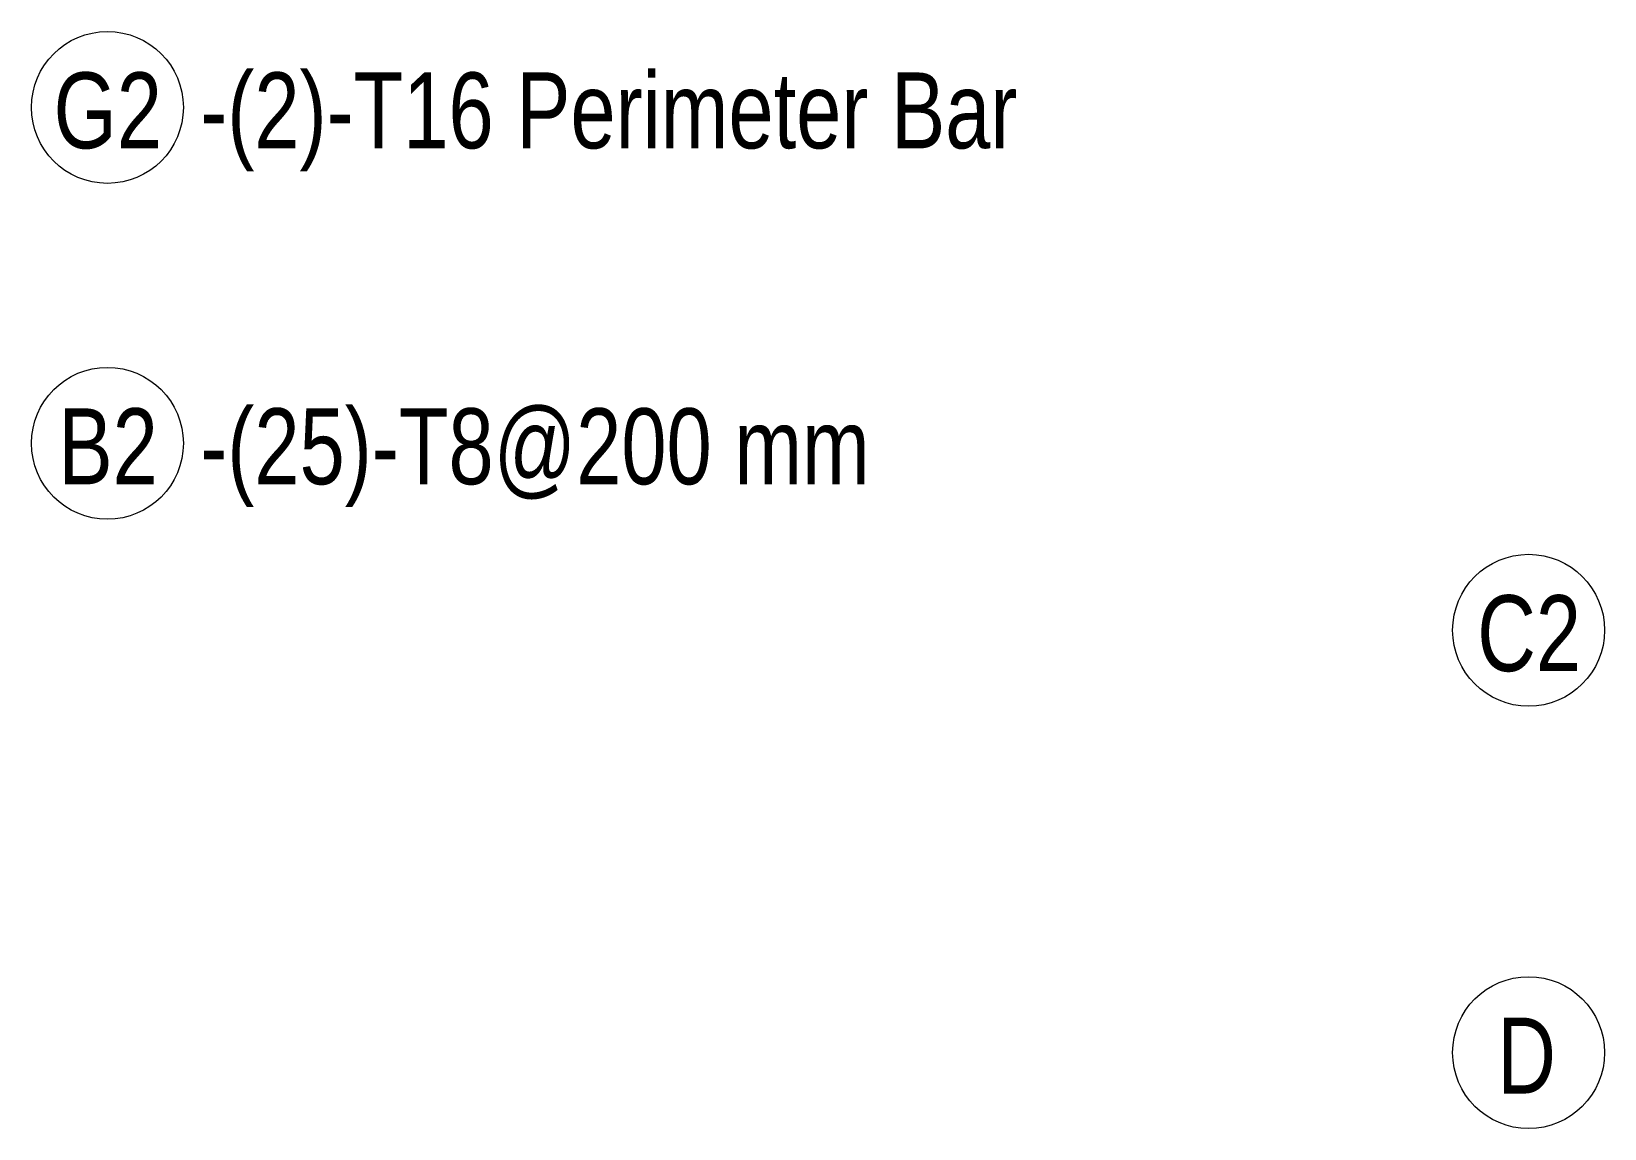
# Model space of a CAD drawing. Header units: millimetres. Extents: x -1209 to 17985, y -2296 to 18684.
# Drawn here: x 13148 to 14443, y 17429 to 18331 of the extents above; entities that cross this region are included whole.
import ezdxf

# ---------------------------------------------------------------- set-up
doc = ezdxf.new("R2010")
doc.units = ezdxf.units.MM
doc.layers.add('S-RBAR-IDEN', color=171, linetype='Continuous', lineweight=9)
doc.styles.add('Nirmala UI Semilight_2', font='NirmalaS.ttf', dxfattribs={"width": 0.8, "height": 62.5})

# ---------------------------------------------------------------- blocks, each defined once
blk = doc.blocks.new('M_Rebar Tag_rfa Dimension - ARROW-793927-Elevation Top Copy 2')
at = {"layer": 'S-RBAR-IDEN'}
blk.add_circle((556.2, 17929.6), 62.5, dxfattribs=at)
blk = doc.blocks.new('M_Rebar Tag_rfa Dimension - ARROW-793927-Elevation Top Copy 2 Copy 1')
at = {"layer": 'S-RBAR-IDEN'}
blk.add_circle((2811.2, 18230.4), 62.5, dxfattribs=at)

msp = doc.modelspace()

# ---------------------------------------------------------------- block references
at = {"layer": 'S-RBAR-IDEN'}
for name, p in [('M_Rebar Tag_rfa Dimension - ARROW-793927-Elevation Top Copy 2', (12654.77246, 339.2441)), ('M_Rebar Tag_rfa Dimension - ARROW-793927-Elevation Top Copy 2', (12654.77246, 62.82667)), ('M_Rebar Tag_rfa Dimension - ARROW-793927-Elevation Top Copy 2 Copy 1', (11569.21059, -391.81527)), ('M_Rebar Tag_rfa Dimension - ARROW-793927-Elevation Top Copy 2 Copy 1', (11569.21059, -739.39889))]:
    msp.add_blockref(name, p, dxfattribs=at)

# ---------------------------------------------------------------- texts
at = {"layer": 'S-RBAR-IDEN', "char_height": 62.5, "attachment_point": 1, "style": 'Nirmala UI Semilight_2'}
for s, insert, width in [('G2', (13166.69065, 18297.64784), 102.616), ('-(2)-T16 Perimeter Bar', (13287.35347, 18297.64784), 801.6875), ('B2', (13170.69065, 18021.23041), 92.99575), ('-(25)-T8@200 mm', (13287.35347, 18021.23041), 676.62425), ('C2', (14338.11512, 17867.42928), 97.805875), ('D', (14354.61512, 17519.84566), 57.7215)]:
    msp.add_mtext(s, dxfattribs=dict(at, insert=insert, width=width))

doc.saveas('drawing.dxf')
